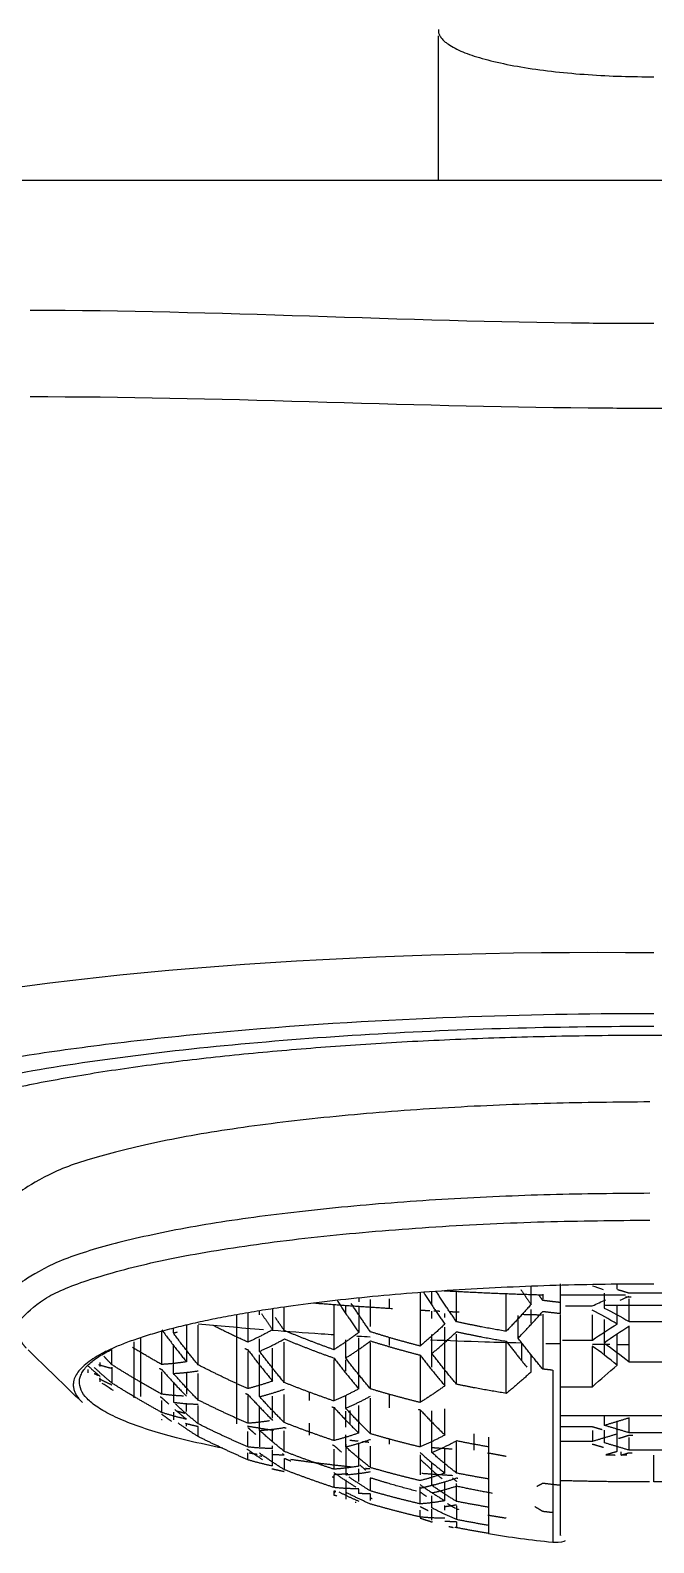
# Model space of a CAD drawing. Header units: millimetres. Extents: x 4812 to 5406, y -1197 to -777.
# Drawn here: x 5121.35 to 5130.03, y -982.5 to -961.43 of the extents above; entities that cross this region are included whole.
import ezdxf

# ---------------------------------------------------------------- set-up
doc = ezdxf.new("R2010")
doc.units = ezdxf.units.MM
doc.header["$LTSCALE"] = 0.1
doc.layers.get('0').update_dxf_attribs({"lineweight": 13})

msp = doc.modelspace()

# ---------------------------------------------------------------- linework, layer by layer
at = {"lineweight": -3}
for points, weights, knots in [([(5127.035, -961.42), (5127.034, -961.424), (5127.034, -961.428), (5127.034, -962.077), (5130.034, -962.077)], [0.994831143152, 0.997392355574, 1, 0.707106781187, 1], [4.670434, 4.670434, 4.670434, 4.712389, 4.712389, 9.424778, 9.424778, 9.424778]), ([(5138.974, -976.172), (5133.364, -974.969), (5125.253, -975.612), (5117.142, -976.256), (5118.715, -977.781)], [1, 0.79022066898, 1, 0.79022066898, 1], [-50.579642, -50.579642, -50.579642, -35.408213, -35.408213, -20.236785, -20.236785, -20.236785]), ([(5121.294, -979.787), (5121.183, -979.668), (5121.181, -979.547), (5121.155, -978.014), (5129.982, -978.005)], [0.943808510843, 0.968505650627, 1, 0.708146694769, 1], [12.383141, 12.383141, 12.383141, 13.881069, 13.881069, 27.762138, 27.762138, 27.762138]), ([(5130.034, -978.895), (5126.258, -978.895), (5123.834, -979.398), (5121.549, -979.872), (5122.02, -980.485)], [1, 0.906020114202, 1, 0.910926048827, 0.990700329596], [0, 0, 0, 7.066803, 7.066803, 13.764705, 13.764705, 13.764705])]:
    msp.add_rational_spline(points, weights, degree=2, knots=knots, dxfattribs=at)
for points, degree in [([(5127.034, -963.506), (5127.034, -962.506), (5127.034, -961.506)], 2), ([(5108.034, -963.515), (5130.034, -963.515), (5152.034, -963.515)], 2), ([(5130.034, -974.282), (5125.847, -974.24), (5121.736, -974.54), (5119.038, -975.139)], 3), ([(5128.325, -979.179), (5128.325, -979.053), (5128.325, -978.927)], 2), ([(5128.734, -979.153), (5128.734, -979.022), (5128.734, -978.892)], 2), ([(5129.334, -978.975), (5129.283, -978.957), (5129.232, -978.94), (5129.181, -978.924)], 3), ([(5129.525, -978.965), (5129.525, -978.931), (5129.525, -978.898)], 2), ([(5125.925, -979.096), (5125.925, -979.12), (5125.925, -979.145)], 2), ([(5126.088, -979.485), (5126.088, -979.297), (5126.088, -979.109)], 2), ([(5126.352, -979.238), (5126.352, -979.171), (5126.352, -979.103)], 2), ([(5126.779, -979.014), (5126.779, -979.386), (5126.779, -979.759)], 2), ([(5126.944, -979.174), (5126.944, -979.088), (5126.944, -979.002)], 2), ([(5127.288, -979.42), (5127.288, -979.211), (5127.288, -979.002)], 2), ([(5127.979, -979.553), (5127.979, -979.293), (5127.979, -979.033)], 2), ([(5128.488, -979.035), (5128.488, -979.069), (5128.488, -979.104)], 2), ([(5128.734, -979.047), (5129.187, -979.047), (5129.64, -979.047)], 2), ([(5129.179, -979.2), (5129.242, -979.17), (5129.306, -979.14), (5129.369, -979.113)], 3), ([(5129.344, -979.024), (5129.344, -979.127), (5129.344, -979.229)], 2), ([(5129.688, -979.022), (5129.608, -978.998), (5129.529, -978.974)], 2), ([(5129.688, -979.071), (5129.646, -979.089), (5129.603, -979.107), (5129.561, -979.126)], 3), ([(5130.379, -979.022), (5130.034, -979.022), (5129.688, -979.022)], 2), ([(5129.69, -979.417), (5129.69, -979.26), (5129.69, -979.102)], 2), ([(5124.223, -979.323), (5124.223, -980.084), (5124.223, -980.845)], 2), ([(5124.379, -979.296), (5124.379, -979.501), (5124.379, -979.705)], 2), ([(5124.544, -979.322), (5124.544, -979.295), (5124.544, -979.268)], 2), ([(5124.725, -979.24), (5124.725, -979.386), (5124.725, -979.532)], 2), ([(5124.888, -979.543), (5124.888, -979.379), (5124.888, -979.216)], 2), ([(5125.579, -979.185), (5125.579, -979.497), (5125.579, -979.81)], 2), ([(5125.744, -979.295), (5125.744, -979.246), (5125.744, -979.197)], 2), ([(5125.925, -979.21), (5125.925, -979.39), (5125.925, -979.571)], 2), ([(5126.944, -979.373), (5126.944, -979.322), (5126.944, -979.271)], 2), ([(5127.125, -979.361), (5127.125, -979.333), (5127.125, -979.305)], 2), ([(5128.144, -979.649), (5128.144, -979.492), (5128.144, -979.335)], 2), ([(5128.325, -979.442), (5128.325, -979.346), (5128.325, -979.249)], 2), ([(5128.488, -979.313), (5128.488, -979.696), (5128.488, -980.08)], 2), ([(5128.734, -979.988), (5128.734, -979.653), (5128.734, -979.318)], 2), ([(5128.803, -979.2), (5128.991, -979.2), (5129.179, -979.2)], 2), ([(5129.525, -979.452), (5129.41, -979.383), (5129.295, -979.319), (5129.179, -979.259)], 3), ([(5129.181, -979.676), (5129.181, -979.5), (5129.181, -979.324)], 2), ([(5129.344, -979.229), (5129.459, -979.287), (5129.575, -979.35), (5129.69, -979.417)], 3), ([(5129.344, -979.388), (5129.344, -979.553), (5129.344, -979.717)], 2), ([(5129.525, -979.452), (5129.525, -979.318), (5129.525, -979.184)], 2), ([(5123.179, -979.555), (5123.179, -979.785), (5123.179, -980.015)], 2), ([(5123.344, -979.577), (5123.344, -979.544), (5123.344, -979.511)], 2), ([(5123.525, -979.466), (5123.525, -979.722), (5123.525, -979.978)], 2), ([(5123.688, -980.021), (5123.688, -979.744), (5123.688, -979.467)], 2), ([(5124.6, -979.533), (5124.264, -979.506), (5123.965, -979.479), (5123.69, -979.452)], 3), ([(5126.944, -979.863), (5126.944, -979.731), (5126.944, -979.598)], 2), ([(5127.125, -980.313), (5127.125, -979.904), (5127.125, -979.495)], 2), ([(5127.288, -980.291), (5127.288, -979.942), (5127.288, -979.592)], 2), ([(5129.181, -979.676), (5129.295, -979.597), (5129.41, -979.522), (5129.525, -979.452)], 3), ([(5129.688, -979.488), (5129.573, -979.56), (5129.458, -979.636), (5129.344, -979.717)], 3), ([(5129.525, -980.026), (5129.525, -979.809), (5129.525, -979.593)], 2), ([(5129.69, -979.417), (5130.035, -979.417), (5130.381, -979.417)], 2), ([(5129.69, -979.978), (5129.69, -979.728), (5129.69, -979.478)], 2), ([(5122.076, -980.547), (5121.824, -980.302), (5121.572, -980.058), (5121.32, -979.814)], 3), ([(5122.488, -980.021), (5122.488, -979.912), (5122.488, -979.803)], 2), ([(5122.792, -979.699), (5122.792, -980.09), (5122.792, -980.481)], 2), ([(5122.891, -980.462), (5122.891, -980.052), (5122.891, -979.641)], 2), ([(5123.344, -980.141), (5123.344, -979.945), (5123.344, -979.749)], 2), ([(5124.544, -979.833), (5124.544, -979.745), (5124.544, -979.658)], 2), ([(5124.725, -980.247), (5124.725, -980.018), (5124.725, -979.789)], 2), ([(5124.888, -980.267), (5124.888, -979.987), (5124.888, -979.706)], 2), ([(5125.744, -979.925), (5125.744, -979.799), (5125.744, -979.673)], 2), ([(5125.925, -980.355), (5125.925, -979.999), (5125.925, -979.643)], 2), ([(5126.088, -980.355), (5126.088, -980.032), (5126.088, -979.71)], 2), ([(5126.352, -979.753), (5126.352, -979.697), (5126.352, -979.641)], 2), ([(5127.981, -980.418), (5127.981, -980.055), (5127.981, -979.692)], 2), ([(5128.193, -979.713), (5128.193, -979.838), (5128.193, -979.962)], 2), ([(5128.729, -979.73), (5128.663, -979.729), (5128.596, -979.728), (5128.529, -979.726)], 3), ([(5128.762, -979.676), (5128.971, -979.676), (5129.181, -979.676)], 2), ([(5129.525, -980.026), (5129.411, -979.932), (5129.295, -979.843), (5129.179, -979.76)], 3), ([(5129.424, -979.739), (5129.344, -979.739), (5129.263, -979.738), (5129.18, -979.737)], 3), ([(5129.181, -980.326), (5129.181, -980.047), (5129.181, -979.769)], 2), ([(5129.344, -979.717), (5129.46, -979.799), (5129.575, -979.886), (5129.69, -979.978)], 3), ([(5129.344, -979.728), (5129.344, -979.805), (5129.344, -979.882)], 2), ([(5129.695, -979.741), (5129.639, -979.741), (5129.582, -979.741), (5129.525, -979.74)], 3), ([(5122.325, -980.042), (5122.325, -980.016), (5122.325, -979.989)], 2), ([(5124.379, -979.835), (5124.379, -980.093), (5124.379, -980.352)], 2), ([(5124.544, -980.464), (5124.544, -980.173), (5124.544, -979.882)], 2), ([(5125.579, -979.945), (5125.579, -980.234), (5125.579, -980.524)], 2), ([(5125.744, -980.11), (5125.744, -980.032), (5125.744, -979.953)], 2), ([(5126.779, -979.885), (5126.779, -980.215), (5126.779, -980.545)], 2), ([(5126.944, -980.055), (5126.944, -979.948), (5126.944, -979.841)], 2), ([(5128.325, -980.121), (5128.325, -979.998), (5128.325, -979.874)], 2), ([(5129.69, -979.978), (5130.035, -979.978), (5130.381, -979.978)], 2), ([(5122.155, -980.13), (5122.155, -980.108), (5122.155, -980.085)], 2), ([(5122.318, -980.203), (5122.318, -980.23), (5122.318, -980.257)], 2), ([(5122.49, -980.277), (5122.49, -980.166), (5122.49, -980.054)], 2), ([(5123.179, -980.116), (5123.179, -980.272), (5123.179, -980.429)], 2), ([(5123.525, -980.126), (5123.525, -980.277), (5123.525, -980.428)], 2), ([(5123.688, -980.511), (5123.688, -980.326), (5123.688, -980.14)], 2), ([(5129.181, -980.326), (5129.295, -980.221), (5129.41, -980.121), (5129.525, -980.026)], 3), ([(5122.462, -980.351), (5122.425, -980.327), (5122.388, -980.303), (5122.352, -980.279)], 3), ([(5122.508, -980.38), (5122.493, -980.37), (5122.477, -980.361), (5122.462, -980.351)], 3), ([(5123.344, -980.267), (5123.344, -980.405), (5123.344, -980.542)], 2), ([(5124.888, -980.825), (5124.888, -980.629), (5124.888, -980.433)], 2), ([(5125.237, -980.517), (5125.237, -980.46), (5125.237, -980.402)], 2), ([(5126.352, -980.62), (5126.352, -980.526), (5126.352, -980.432)], 2), ([(5128.734, -980.326), (5128.958, -980.326), (5129.181, -980.326)], 2), ([(5123.181, -980.684), (5123.181, -980.6), (5123.181, -980.516)], 2), ([(5123.525, -980.672), (5123.525, -980.617), (5123.525, -980.561)], 2), ([(5123.69, -980.843), (5123.69, -980.716), (5123.69, -980.588)], 2), ([(5124.379, -980.448), (5124.379, -980.641), (5124.379, -980.835)], 2), ([(5124.544, -980.934), (5124.544, -980.768), (5124.544, -980.601)], 2), ([(5124.725, -980.762), (5124.725, -980.609), (5124.725, -980.456)], 2), ([(5125.579, -980.612), (5125.579, -980.844), (5125.579, -981.076)], 2), ([(5125.744, -980.625), (5125.744, -980.537), (5125.744, -980.449)], 2), ([(5125.925, -980.971), (5125.925, -980.778), (5125.925, -980.585)], 2), ([(5126.088, -980.98), (5126.088, -980.734), (5126.088, -980.487)], 2), ([(5126.779, -980.651), (5126.779, -980.908), (5126.779, -981.165)], 2), ([(5127.125, -980.999), (5127.125, -980.816), (5127.125, -980.634)], 2), ([(5123.344, -980.682), (5123.344, -980.734), (5123.344, -980.785)], 2), ([(5123.525, -980.873), (5123.525, -980.856), (5123.525, -980.839)], 2), ([(5125.237, -981.002), (5125.237, -980.918), (5125.237, -980.835)], 2), ([(5125.744, -980.887), (5125.744, -980.776), (5125.744, -980.664)], 2), ([(5125.803, -980.657), (5125.803, -980.754), (5125.803, -980.85)], 2), ([(5126.944, -981.243), (5126.944, -980.952), (5126.944, -980.662)], 2), ([(5131.334, -980.732), (5130.034, -980.732), (5128.734, -980.732)], 2), ([(5129.344, -980.732), (5129.344, -980.797), (5129.344, -980.863)], 2), ([(5129.344, -980.863), (5129.516, -980.811), (5129.688, -980.759)], 2), ([(5129.69, -980.967), (5129.517, -980.915), (5129.344, -980.863)], 2), ([(5129.525, -980.985), (5129.525, -980.896), (5129.525, -980.808)], 2), ([(5129.69, -980.967), (5129.69, -980.861), (5129.69, -980.756)], 2), ([(5123.69, -981.021), (5123.69, -980.953), (5123.69, -980.885)], 2), ([(5124.381, -981.165), (5124.381, -981.056), (5124.381, -980.948)], 2), ([(5124.544, -980.939), (5124.544, -981.051), (5124.544, -981.163)], 2), ([(5124.725, -981.094), (5124.725, -981.012), (5124.725, -980.93)], 2), ([(5124.888, -981.227), (5124.888, -981.084), (5124.888, -980.941)], 2), ([(5125.744, -981.164), (5125.744, -981.081), (5125.744, -980.998)], 2), ([(5126.352, -981.124), (5126.352, -981.09), (5126.352, -981.056)], 2), ([(5127.53, -980.982), (5127.53, -981.096), (5127.53, -981.21)], 2), ([(5127.734, -981.027), (5127.734, -981.093), (5127.734, -981.159)], 2), ([(5128.734, -980.881), (5128.957, -980.881), (5129.179, -980.881)], 2), ([(5129.179, -980.881), (5129.249, -980.902), (5129.318, -980.923)], 2), ([(5129.181, -980.937), (5129.181, -981.013), (5129.181, -981.088)], 2), ([(5129.525, -980.985), (5129.353, -981.036), (5129.181, -981.088)], 2), ([(5129.344, -980.93), (5129.344, -981.018), (5129.344, -981.106)], 2), ([(5129.525, -981.228), (5129.525, -981.105), (5129.525, -980.982)], 2), ([(5129.544, -981.046), (5129.616, -981.024), (5129.688, -981.002)], 2), ([(5129.688, -981.002), (5129.717, -981.002), (5129.745, -981.002)], 2), ([(5130.381, -980.967), (5130.035, -980.967), (5129.69, -980.967)], 2), ([(5129.69, -981.21), (5129.69, -981.122), (5129.69, -981.034)], 2), ([(5124.381, -981.344), (5124.381, -981.295), (5124.381, -981.246)], 2), ([(5124.725, -981.187), (5124.725, -981.168), (5124.725, -981.149)], 2), ([(5124.725, -981.43), (5124.725, -981.317), (5124.725, -981.205)], 2), ([(5125.579, -981.197), (5125.579, -981.336), (5125.579, -981.475)], 2), ([(5125.744, -981.126), (5125.744, -981.339), (5125.744, -981.552)], 2), ([(5125.925, -981.433), (5125.925, -981.27), (5125.925, -981.108)], 2), ([(5126.088, -981.452), (5126.088, -981.303), (5126.088, -981.154)], 2), ([(5126.779, -981.276), (5126.779, -981.414), (5126.779, -981.551)], 2), ([(5127.125, -981.529), (5127.125, -981.357), (5127.125, -981.185)], 2), ([(5127.288, -981.529), (5127.288, -981.312), (5127.288, -981.095)], 2), ([(5129.181, -981.088), (5128.958, -981.088), (5128.734, -981.088)], 2), ([(5129.179, -981.124), (5129.258, -981.147), (5129.336, -981.171)], 2), ([(5129.69, -981.21), (5129.517, -981.158), (5129.344, -981.106)], 2), ([(5129.525, -981.228), (5129.447, -981.251), (5129.368, -981.275)], 2), ([(5129.582, -981.278), (5129.582, -981.254), (5129.582, -981.231)], 2), ([(5129.582, -981.278), (5129.633, -981.262), (5129.684, -981.247)], 2), ([(5129.688, -981.245), (5129.711, -981.245), (5129.734, -981.245)], 2), ([(5130.381, -981.21), (5130.035, -981.21), (5129.69, -981.21)], 2), ([(5130.034, -981.653), (5130.034, -981.467), (5130.034, -981.28)], 2), ([(5124.89, -981.482), (5124.89, -981.403), (5124.89, -981.324)], 2), ([(5125.925, -981.647), (5125.925, -981.558), (5125.925, -981.469)], 2), ([(5126.944, -981.7), (5126.944, -981.541), (5126.944, -981.383)], 2), ([(5125.581, -981.73), (5125.581, -981.643), (5125.581, -981.556)], 2), ([(5125.744, -981.623), (5125.744, -981.709), (5125.744, -981.795)], 2), ([(5126.09, -981.778), (5126.09, -981.689), (5126.09, -981.6)], 2), ([(5127.125, -981.914), (5127.125, -981.782), (5127.125, -981.65)], 2), ([(5127.288, -981.923), (5127.288, -981.798), (5127.288, -981.673)], 2), ([(5127.734, -981.592), (5127.734, -981.634), (5127.734, -981.677)], 2), ([(5125.581, -981.838), (5125.581, -981.809), (5125.581, -981.781)], 2), ([(5125.744, -981.797), (5125.744, -981.845), (5125.744, -981.893)], 2), ([(5125.925, -981.813), (5125.925, -981.784), (5125.925, -981.754)], 2), ([(5126.09, -981.913), (5126.09, -981.868), (5126.09, -981.822)], 2), ([(5126.781, -981.958), (5126.781, -981.84), (5126.781, -981.722)], 2), ([(5126.944, -982.014), (5126.944, -981.931), (5126.944, -981.848)], 2), ([(5126.781, -982.141), (5126.781, -982.092), (5126.781, -982.044)], 2), ([(5126.944, -982.186), (5126.944, -982.109), (5126.944, -982.032)], 2), ([(5127.125, -982.046), (5127.125, -982.013), (5127.125, -981.98)], 2), ([(5127.29, -982.177), (5127.29, -982.081), (5127.29, -981.986)], 2), ([(5127.734, -981.98), (5127.734, -982.015), (5127.734, -982.049)], 2), ([(5127.29, -982.29), (5127.29, -982.249), (5127.29, -982.208)], 2), ([(5127.734, -982.259), (5127.734, -982.315), (5127.734, -982.37)], 2), ([(5128.624, -982.495), (5128.327, -982.465), (5128.03, -982.426), (5127.734, -982.377)], 3), ([(5128.8, -982.475), (5128.785, -982.487), (5128.738, -982.496), (5128.634, -982.496)], 3)]:
    msp.add_open_spline(points, degree=degree, dxfattribs=at)
for points, knots in [([(5130.034, -965.515), (5129.734, -965.515), (5129.434, -965.513), (5129.134, -965.511), (5126.538, -965.486), (5123.945, -965.332), (5121.349, -965.333)], [-8.68974, -8.68974, -8.68974, -8.68974, -7.789044, -7.789044, -7.789044, 0, 0, 0, 0]), ([(5121.35, -966.532), (5123.94, -966.529), (5126.531, -966.667), (5129.123, -966.688), (5129.427, -966.691), (5129.731, -966.692), (5130.034, -966.692)], [-8.691893, -8.691893, -8.691893, -8.691893, -0.911647, -0.911647, -0.911647, 0, 0, 0, 0]), ([(5130.034, -966.692), (5130.338, -966.692), (5130.642, -966.691), (5130.946, -966.688), (5133.538, -966.667), (5136.129, -966.529), (5138.719, -966.532)], [-8.695758, -8.695758, -8.695758, -8.695758, -7.78411, -7.78411, -7.78411, -0.003864, -0.003864, -0.003864, -0.003864]), ([(5130.034, -975.129), (5128.544, -975.129), (5126.554, -975.171), (5123.797, -975.404), (5123.227, -975.462), (5122.27, -975.574), (5121.846, -975.631), (5120.726, -975.798), (5120.184, -975.903), (5119.787, -975.987)], [0, 0, 0, 0, 5.912181, 5.912181, 7.390226, 7.390226, 8.868271, 8.868271, 11.824361, 11.824361, 11.824361, 11.824361]), ([(5125.584, -979.604), (5125.53, -979.6), (5125.471, -979.597), (5125.159, -979.576), (5124.933, -979.559), (5124.721, -979.543)], [-4.9143535, -4.9143535, -4.9143535, -4.9143535, -4.7309676, -4.7309676, -4.0790954, -4.0790954, -4.0790954, -4.0790954]), ([(5126.084, -979.634), (5126.03, -979.631), (5125.977, -979.628), (5125.915, -979.624), (5125.906, -979.624), (5125.897, -979.623)], [-5.4956398, -5.4956398, -5.4956398, -5.4956398, -5.3223385, -5.3223385, -5.2911142, -5.2911142, -5.2911142, -5.2911142]), ([(5128.173, -979.718), (5128.011, -979.714), (5127.848, -979.709), (5127.424, -979.696), (5127.172, -979.686), (5126.927, -979.676)], [-7.558515, -7.558515, -7.558515, -7.558515, -7.096451, -7.096451, -6.366778, -6.366778, -6.366778, -6.366778])]:
    msp.add_open_spline(points, degree=3, knots=knots, dxfattribs=at)
for points, weights in [([(5117.784, -977.429), (5117.784, -975.301), (5130.034, -975.301)], [1.00000000007, 0.707106782607, 1]), ([(5129.981, -976.358), (5121.034, -976.367), (5121.034, -977.921)], [1, 0.708754673032, 0.998786576558]), ([(5129.981, -977.631), (5121.013, -977.641), (5121.034, -979.198)], [1, 0.708263180517, 0.999767121536]), ([(5126.394, -979.24), (5125.831, -979.206), (5125.293, -979.162)], [0.985173518152, 0.983659909006, 0.985009209696]), ([(5125.623, -979.122), (5125.772, -979.354), (5125.925, -979.571)], [0.999910660744, 0.999638259794, 1]), ([(5126.088, -979.56), (5125.953, -979.368), (5125.821, -979.166)], [1, 0.999681732573, 0.999854862931]), ([(5126.826, -979.01), (5126.974, -979.238), (5127.125, -979.453)], [0.999903862272, 0.999643096051, 1]), ([(5127.288, -979.42), (5127.143, -979.215), (5127.003, -978.997)], [1, 0.999658587917, 0.999880890351]), ([(5128.489, -979.05), (5127.779, -979.03), (5127.095, -978.991)], [0.999861499252, 0.991205955186, 0.988317273239]), ([(5128.325, -979.179), (5128.154, -979.375), (5127.979, -979.553)], [1, 0.999599328249, 1]), ([(5128.184, -978.972), (5128.254, -979.077), (5128.325, -979.179)], [0.999795703676, 0.999828007365, 1]), ([(5128.488, -979.124), (5128.462, -979.087), (5128.436, -979.049)], [1, 0.999936806146, 0.999892347146]), ([(5128.728, -979.152), (5128.608, -979.139), (5128.488, -979.124)], [0.99999724629, 0.999949093181, 1]), ([(5128.734, -979.304), (5128.734, -979.229), (5128.734, -979.153)], [1, 0.999964407671, 1]), ([(5129.722, -979.077), (5129.681, -979.077), (5129.64, -979.077)], [0.999005541498, 0.998909600811, 0.998832608861]), ([(5124.571, -979.307), (5124.648, -979.421), (5124.725, -979.532)], [0.999790638831, 0.999812208607, 1]), ([(5124.888, -979.543), (5124.825, -979.452), (5124.762, -979.36)], [1, 0.999847595379, 0.999805205369]), ([(5126.915, -979.269), (5126.848, -979.266), (5126.781, -979.262)], [0.987171472693, 0.986837910682, 0.986544111327]), ([(5127.054, -979.276), (5127.013, -979.274), (5126.973, -979.272)], [0.98790185953, 0.987676037152, 0.987464666972]), ([(5127.323, -979.289), (5127.258, -979.286), (5127.193, -979.283)], [0.989552659495, 0.98911444989, 0.988713315696]), ([(5128.144, -979.649), (5128.319, -979.471), (5128.49, -979.276)], [1, 0.999604512353, 1]), ([(5128.47, -979.328), (5128.334, -979.325), (5128.199, -979.321)], [1, 0.998436691522, 0.997029777556]), ([(5128.49, -979.276), (5128.612, -979.291), (5128.734, -979.304)], [1, 0.999949412845, 1]), ([(5129.341, -979.187), (5130.034, -979.195), (5130.728, -979.187)], [1, 0.997665329391, 1]), ([(5123.181, -979.532), (5123.351, -979.764), (5123.525, -979.978)], [1, 0.999584113857, 1]), ([(5123.344, -979.577), (5123.37, -979.57), (5123.397, -979.563)], [1, 0.999934805548, 0.999889623711]), ([(5123.688, -980.021), (5123.513, -979.808), (5123.344, -979.577)], [1, 0.999588444505, 1]), ([(5124.379, -979.705), (5124.135, -979.593), (5123.895, -979.472)], [1, 0.999708917781, 0.999823492752]), ([(5124.725, -979.532), (5124.553, -979.628), (5124.379, -979.705)], [1, 0.999591760991, 1]), ([(5125.579, -979.81), (5125.23, -979.686), (5124.888, -979.543)], [1, 0.99960034246, 1]), ([(5125.925, -979.571), (5125.753, -979.7), (5125.579, -979.81)], [1, 0.999604696879, 1]), ([(5126.779, -979.759), (5126.431, -979.669), (5126.088, -979.56)], [1, 0.999607176833, 1]), ([(5127.125, -979.453), (5126.954, -979.615), (5126.779, -979.759)], [1, 0.999607092392, 1]), ([(5126.944, -979.863), (5127.117, -979.72), (5127.288, -979.559)], [1, 0.999613673626, 1]), ([(5127.979, -979.553), (5127.632, -979.496), (5127.288, -979.42)], [1, 0.999603876626, 1]), ([(5127.288, -979.559), (5127.633, -979.635), (5127.981, -979.692)], [1, 0.999608585824, 1]), ([(5124.034, -981.183), (5120.93, -980.572), (5122.488, -979.803)], [0.855575752763, 0.870689089222, 1.19103076132]), ([(5123.179, -980.015), (5122.974, -979.9), (5122.773, -979.779)], [1, 0.999752388381, 0.999793803468]), ([(5124.339, -979.792), (5124.36, -979.802), (5124.381, -979.811)], [0.999953766577, 0.999975419293, 1]), ([(5124.381, -979.811), (5124.551, -980.038), (5124.725, -980.247)], [1, 0.999610690612, 1]), ([(5124.544, -979.833), (5124.717, -979.756), (5124.89, -979.66)], [1, 0.999599185889, 1]), ([(5124.89, -979.66), (5125.232, -979.803), (5125.581, -979.926)], [1, 0.999605677863, 1]), ([(5125.744, -979.925), (5125.918, -979.816), (5126.09, -979.688)], [1, 0.999611025134, 1]), ([(5126.09, -979.688), (5126.433, -979.796), (5126.781, -979.885)], [1, 0.999613041219, 1]), ([(5127.981, -979.692), (5128.122, -979.877), (5128.266, -980.051)], [1, 0.999742621181, 1]), ([(5128.488, -980.08), (5128.314, -979.873), (5128.144, -979.649)], [1, 0.999624238664, 1]), ([(5122.302, -980.018), (5122.395, -980.046), (5122.488, -980.069)], [0.999785168036, 0.999767334245, 1]), ([(5122.488, -980.021), (5122.43, -979.961), (5122.373, -979.898)], [1, 0.999859883828, 0.999815965702]), ([(5123.179, -980.429), (5122.828, -980.235), (5122.488, -980.021)], [1, 0.99958806286, 1]), ([(5123.525, -979.978), (5123.352, -980.006), (5123.179, -980.015)], [1, 0.999592645191, 1]), ([(5124.379, -980.352), (5124.029, -980.196), (5123.688, -980.021)], [1, 0.999609823334, 1]), ([(5124.888, -980.267), (5124.714, -980.059), (5124.544, -979.833)], [1, 0.999613149831, 1]), ([(5125.581, -979.926), (5125.751, -980.149), (5125.925, -980.355)], [1, 0.999625176589, 1]), ([(5126.088, -980.355), (5125.914, -980.148), (5125.744, -979.925)], [1, 0.999626207321, 1]), ([(5126.781, -979.885), (5126.951, -980.107), (5127.125, -980.313)], [1, 0.999629947972, 1]), ([(5127.288, -980.291), (5127.114, -980.086), (5126.944, -979.863)], [1, 0.999629726649, 1]), ([(5128.734, -982.396), (5128.734, -982.41), (5128.734, -979.988)], [1, 0.955142995827, 1]), ([(5122.147, -980.028), (5122.236, -980.109), (5122.325, -980.185)], [0.999855837768, 0.999811519178, 1]), ([(5122.297, -980.172), (5122.269, -980.159), (5122.24, -980.145)], [0.999961035803, 0.999926884238, 0.999916594862]), ([(5122.49, -980.277), (5122.365, -980.173), (5122.242, -980.058)], [1, 0.999690726588, 0.999822999083]), ([(5122.31, -980.215), (5122.399, -980.26), (5122.488, -980.3)], [0.99979671865, 0.999783111676, 1]), ([(5123.149, -980.069), (5123.165, -980.078), (5123.181, -980.086)], [0.999963505423, 0.999980886186, 1]), ([(5123.181, -980.086), (5123.351, -980.281), (5123.525, -980.457)], [1, 0.999602791325, 1]), ([(5123.344, -980.141), (5123.516, -980.132), (5123.69, -980.104)], [1, 0.999599946328, 1]), ([(5123.688, -980.511), (5123.514, -980.335), (5123.344, -980.141)], [1, 0.999607485532, 1]), ([(5128.325, -980.121), (5128.154, -980.279), (5127.981, -980.418)], [1, 0.999640880899, 1]), ([(5128.624, -980.095), (5128.556, -980.088), (5128.488, -980.08)], [1, 0.999985734099, 1]), ([(5128.634, -982.496), (5128.634, -982.496), (5128.634, -980.096)], [0.963835923969, 0.938671333746, 1]), ([(5122.49, -980.368), (5122.474, -980.358), (5122.457, -980.347)], [1, 0.999960962771, 0.999929731828]), ([(5123.181, -980.684), (5122.829, -980.491), (5122.49, -980.277)], [1, 0.999588946238, 1]), ([(5123.483, -980.456), (5123.33, -980.45), (5123.179, -980.429)], [0.999915681735, 0.999654208604, 1]), ([(5124.349, -980.419), (5124.365, -980.426), (5124.381, -980.433)], [0.999966550761, 0.999982482955, 1]), ([(5124.725, -980.247), (5124.552, -980.308), (5124.379, -980.352)], [1, 0.999620154217, 1]), ([(5124.381, -980.433), (5124.551, -980.622), (5124.725, -980.794)], [1, 0.999631627002, 1]), ([(5124.544, -980.464), (5124.717, -980.421), (5124.89, -980.359)], [1, 0.999625920359, 1]), ([(5125.579, -980.524), (5125.23, -980.405), (5124.888, -980.267)], [1, 0.999630187103, 1]), ([(5125.925, -980.355), (5125.753, -980.449), (5125.579, -980.524)], [1, 0.999635793805, 1]), ([(5126.779, -980.545), (5126.431, -980.459), (5126.088, -980.355)], [1, 0.999640345396, 1]), ([(5127.125, -980.313), (5126.953, -980.438), (5126.779, -980.545)], [1, 0.999642092213, 1]), ([(5127.981, -980.418), (5127.633, -980.364), (5127.288, -980.291)], [1, 0.999638976711, 1]), ([(5123.159, -980.465), (5123.169, -980.47), (5123.179, -980.476)], [0.999977336423, 0.99998833737, 1]), ([(5123.179, -980.476), (5123.229, -980.523), (5123.28, -980.568)], [1, 0.999885103139, 0.999837745689]), ([(5123.344, -980.542), (5123.515, -980.565), (5123.688, -980.569)], [1, 0.999613250187, 1]), ([(5123.364, -980.643), (5123.445, -980.712), (5123.525, -980.778)], [0.99980562884, 0.999819131528, 1]), ([(5123.69, -980.843), (5123.531, -980.714), (5123.375, -980.571)], [1, 0.999649239759, 0.999936594562]), ([(5124.379, -980.835), (5124.029, -980.682), (5123.688, -980.511)], [1, 0.999624949871, 1]), ([(5124.888, -980.825), (5124.714, -980.653), (5124.544, -980.464)], [1, 0.999634473042, 1]), ([(5125.551, -980.605), (5125.566, -980.61), (5125.581, -980.615)], [0.999970351271, 0.999984522014, 1]), ([(5125.581, -980.615), (5125.751, -980.802), (5125.925, -980.971)], [1, 0.99964873356, 1]), ([(5125.744, -980.625), (5125.917, -980.55), (5126.09, -980.457)], [1, 0.999640553621, 1]), ([(5126.088, -980.98), (5125.914, -980.811), (5125.744, -980.625)], [1, 0.99965022819, 1]), ([(5126.756, -980.64), (5126.768, -980.643), (5126.781, -980.646)], [0.999975144479, 0.999987105091, 1]), ([(5126.781, -980.646), (5126.951, -980.831), (5127.125, -980.999)], [1, 0.999656849896, 1]), ([(5123.179, -980.707), (5123.249, -980.759), (5123.319, -980.808)], [1, 0.999839833675, 0.999809951615]), ([(5123.179, -980.78), (5123.182, -980.781), (5123.185, -980.783)], [1, 0.999992978984, 0.999986199992]), ([(5123.525, -980.778), (5123.352, -980.741), (5123.181, -980.684)], [1, 0.999610091621, 1]), ([(5123.384, -980.663), (5123.443, -980.678), (5123.504, -980.693)], [1, 0.999911493207, 1]), ([(5123.69, -981.021), (5123.548, -980.932), (5123.408, -980.831)], [1, 0.999684327877, 0.999882712344]), ([(5123.51, -980.835), (5123.599, -980.859), (5123.688, -980.878)], [0.999807845926, 0.999801752593, 1]), ([(5124.381, -981.165), (5124.031, -981.013), (5123.69, -980.843)], [1, 0.999630220396, 1]), ([(5124.683, -980.801), (5124.531, -980.825), (5124.379, -980.835)], [0.999921711158, 0.99968098411, 1]), ([(5125.579, -981.076), (5125.23, -980.959), (5124.888, -980.825)], [1, 0.999647922741, 1]), ([(5124.381, -981.344), (5124.031, -981.191), (5123.69, -981.021)], [1, 0.999626343299, 1]), ([(5124.373, -980.872), (5124.549, -980.903), (5124.737, -980.932)], [0.999500842123, 0.999129172027, 0.999734598693]), ([(5124.379, -980.892), (5124.436, -980.944), (5124.493, -980.993)], [1, 0.999881837424, 0.999841515641]), ([(5124.544, -980.934), (5124.716, -980.923), (5124.89, -980.894)], [1, 0.999641035724, 1]), ([(5124.888, -981.227), (5124.715, -981.09), (5124.544, -980.934)], [1, 0.999645471352, 1]), ([(5124.89, -980.894), (5124.9, -980.898), (5124.911, -980.902)], [1, 0.999989417003, 0.999979473514]), ([(5125.925, -980.971), (5125.752, -981.032), (5125.579, -981.076)], [1, 0.99965468963, 1]), ([(5125.744, -981.164), (5125.917, -981.12), (5126.09, -981.059)], [1, 0.999658412528, 1]), ([(5125.803, -981.07), (5125.859, -981.076), (5125.916, -981.082)], [1, 0.999837672288, 0.99974296259]), ([(5126.779, -981.165), (5126.431, -981.082), (5126.088, -980.98)], [1, 0.999660960374, 1]), ([(5127.125, -980.999), (5126.953, -981.091), (5126.779, -981.165)], [1, 0.999664108429, 1]), ([(5126.944, -981.243), (5127.117, -981.169), (5127.29, -981.077)], [1, 0.999667165035, 1]), ([(5127.29, -981.077), (5127.511, -981.122), (5127.734, -981.159)], [1, 0.99986235407, 1]), ([(5124.368, -981.195), (5124.373, -981.197), (5124.379, -981.2)], [0.999988314165, 0.999994061733, 1]), ([(5124.379, -981.2), (5124.482, -981.274), (5124.586, -981.342)], [1, 0.999786006682, 0.99982860439]), ([(5124.725, -981.187), (5124.552, -981.185), (5124.381, -981.165)], [1, 0.999643982846, 1]), ([(5124.511, -981.269), (5124.453, -981.26), (5124.397, -981.25)], [0.854981822483, 0.854867769392, 0.854837963319]), ([(5124.89, -981.482), (5124.716, -981.376), (5124.544, -981.252)], [1, 0.999646969991, 1]), ([(5124.72, -981.268), (5124.804, -981.273), (5124.888, -981.274)], [0.999824062957, 0.999828950867, 1]), ([(5124.862, -981.258), (5124.875, -981.269), (5124.888, -981.28)], [0.999942143716, 0.999968760718, 1]), ([(5125.579, -981.475), (5125.23, -981.36), (5124.888, -981.227)], [1, 0.999656450795, 1]), ([(5125.559, -981.136), (5125.57, -981.14), (5125.581, -981.144)], [0.999978501459, 0.999988898901, 1]), ([(5125.581, -981.144), (5125.632, -981.19), (5125.683, -981.234)], [1, 0.999898954607, 0.999858350048]), ([(5126.088, -981.452), (5125.915, -981.316), (5125.744, -981.164)], [1, 0.99966406963, 1]), ([(5125.979, -981.088), (5126.022, -981.092), (5126.066, -981.097)], [0.999658197678, 0.999614644065, 0.999610699534]), ([(5126.781, -981.243), (5126.952, -981.395), (5127.125, -981.529)], [1, 0.999673213524, 1]), ([(5126.938, -981.172), (5127.082, -981.182), (5127.228, -981.192)], [1, 0.999809057671, 1]), ([(5127.288, -981.529), (5127.115, -981.394), (5126.944, -981.243)], [1, 0.999674065822, 1]), ([(5127.981, -981.297), (5127.849, -981.274), (5127.717, -981.248)], [1, 0.999889582709, 0.999908147398]), ([(5127.734, -981.159), (5127.734, -981.41), (5127.734, -981.61)], [1, 0.999025066478, 1]), ([(5129.368, -981.275), (5129.432, -981.276), (5129.495, -981.277)], [1, 0.999946921491, 0.999957047561]), ([(5129.66, -981.278), (5129.621, -981.278), (5129.582, -981.278)], [0.999885238143, 0.999930615245, 1]), ([(5124.725, -981.43), (5124.552, -981.396), (5124.381, -981.344)], [1, 0.999642180162, 1]), ([(5124.574, -981.296), (5124.559, -981.294), (5124.544, -981.291)], [0.999935198883, 0.999964445566, 1]), ([(5124.716, -981.468), (5124.802, -981.489), (5124.888, -981.506)], [0.99982273758, 0.999823316607, 1]), ([(5124.978, -981.363), (5124.934, -981.345), (5124.89, -981.327)], [0.99991179703, 0.999949407329, 1]), ([(5125.581, -981.73), (5125.232, -981.615), (5124.89, -981.482)], [1, 0.999657048854, 1]), ([(5125.837, -981.447), (5125.389, -981.399), (5124.981, -981.341)], [0.866914169821, 0.860181236157, 0.857198887996]), ([(5125.925, -981.433), (5125.752, -981.463), (5125.579, -981.475)], [1, 0.999664480883, 1]), ([(5125.941, -981.415), (5125.981, -981.451), (5126.022, -981.486)], [0.99979861161, 0.999813381162, 0.99987411017]), ([(5126.082, -981.472), (5126.05, -981.469), (5126.018, -981.466)], [0.870867250638, 0.870315083024, 0.869781923655]), ([(5126.779, -981.634), (5126.431, -981.552), (5126.088, -981.452)], [1, 0.999672438638, 1]), ([(5127.085, -981.608), (5126.931, -981.48), (5126.781, -981.334)], [0.999915858639, 0.999635098726, 1]), ([(5125.581, -981.592), (5125.569, -981.588), (5125.557, -981.584)], [1, 0.999986548804, 0.999974015309]), ([(5125.579, -981.521), (5125.732, -981.629), (5125.886, -981.723)], [1, 0.999704753288, 0.999932396261]), ([(5125.579, -981.547), (5125.677, -981.544), (5125.775, -981.535)], [1, 0.999777318828, 0.999805518065]), ([(5125.744, -981.552), (5125.915, -981.539), (5126.088, -981.509)], [1, 0.999668290012, 1]), ([(5126.09, -981.778), (5125.941, -981.688), (5125.792, -981.586)], [1, 0.999715819211, 0.999919615205]), ([(5126.729, -981.781), (5126.407, -981.697), (5126.09, -981.597)], [0.999946869818, 0.99964173384, 1]), ([(5127.125, -981.529), (5126.952, -981.59), (5126.779, -981.634)], [1, 0.999676850849, 1]), ([(5126.779, -981.739), (5126.877, -981.717), (5126.974, -981.689)], [1, 0.999779626023, 0.999806458711]), ([(5126.779, -981.69), (5126.951, -981.81), (5127.125, -981.914)], [1, 0.999680728607, 1]), ([(5127.234, -981.565), (5127.017, -981.551), (5126.805, -981.535)], [0.895856832651, 0.890206671399, 0.885334593932]), ([(5126.944, -981.7), (5127.117, -981.656), (5127.29, -981.596)], [1, 0.999679188045, 1]), ([(5127.288, -981.923), (5127.115, -981.82), (5126.944, -981.7)], [1, 0.999682834269, 1]), ([(5127.231, -981.597), (5127.26, -981.62), (5127.288, -981.644)], [0.999887211921, 0.999932631424, 1]), ([(5127.734, -981.61), (5127.511, -981.573), (5127.288, -981.529)], [1, 0.999861509353, 1]), ([(5127.29, -981.596), (5127.297, -981.597), (5127.304, -981.599)], [1, 0.999995759433, 0.999991791148]), ([(5127.734, -981.677), (5127.734, -981.865), (5127.734, -982.004)], [1, 0.999059835697, 1]), ([(5128.49, -981.672), (5128.449, -981.694), (5128.408, -981.715)], [1, 0.999905101593, 0.999855745482]), ([(5128.734, -981.7), (5128.612, -981.687), (5128.49, -981.672)], [1, 0.999949412845, 1]), ([(5129.977, -981.653), (5129.352, -981.652), (5128.736, -981.635)], [1, 0.96884092371, 0.944369666998]), ([(5131.347, -981.635), (5130.695, -981.653), (5130.034, -981.653)], [0.941329716926, 0.96693127811, 1]), ([(5125.579, -981.775), (5125.594, -981.778), (5125.608, -981.78)], [1, 0.999969371046, 0.99994389375]), ([(5125.925, -981.748), (5125.752, -981.748), (5125.581, -981.73)], [1, 0.999667433297, 1]), ([(5125.597, -981.803), (5125.589, -981.799), (5125.581, -981.795)], [0.999968862315, 0.999983672198, 1]), ([(5125.621, -981.849), (5125.601, -981.844), (5125.581, -981.838)], [0.999929821365, 0.999960229021, 1]), ([(5125.647, -981.789), (5125.786, -981.86), (5125.925, -981.919)], [0.999893743263, 0.999730664429, 1]), ([(5126.09, -981.96), (5125.916, -981.886), (5125.744, -981.795)], [1, 0.999667467239, 1]), ([(5125.922, -981.809), (5126.005, -981.813), (5126.088, -981.813)], [0.999835169171, 0.999841422299, 1]), ([(5126.781, -981.958), (5126.433, -981.877), (5126.09, -981.778)], [1, 0.999676451003, 1]), ([(5126.112, -981.886), (5126.101, -981.883), (5126.09, -981.88)], [0.999977807998, 0.99998853469, 1]), ([(5126.871, -981.856), (5126.826, -981.826), (5126.781, -981.794)], [0.999856237301, 0.999902351252, 1]), ([(5127.125, -981.914), (5126.953, -981.945), (5126.781, -981.958)], [1, 0.999682964965, 1]), ([(5127.288, -981.712), (5127.117, -981.77), (5126.944, -981.808)], [1, 0.999613673626, 1]), ([(5127.788, -981.811), (5127.537, -981.766), (5127.288, -981.712)], [0.99984303692, 0.999717215492, 1]), ([(5125.888, -981.94), (5125.883, -981.939), (5125.877, -981.937)], [0.999987066934, 0.99999317192, 1]), ([(5126.781, -982.141), (5126.433, -982.059), (5126.09, -981.96)], [1, 0.999673486997, 1]), ([(5126.779, -981.993), (5126.835, -982.023), (5126.891, -982.05)], [1, 0.999896697247, 0.999860543713]), ([(5127.29, -982.177), (5127.116, -982.104), (5126.944, -982.014)], [1, 0.999683939849, 1]), ([(5127.136, -981.993), (5127.212, -981.983), (5127.288, -981.969)], [0.999844564626, 0.999860992565, 1]), ([(5127.163, -981.954), (5127.218, -981.988), (5127.274, -982.02)], [0.999829336061, 0.999862280775, 0.999970218507]), ([(5127.734, -982.004), (5127.511, -981.967), (5127.288, -981.923)], [1, 0.999869217127, 1]), ([(5127.288, -982.029), (5127.301, -982.031), (5127.314, -982.034)], [1, 0.99998646658, 0.999973947795]), ([(5127.723, -982.113), (5127.852, -982.135), (5127.981, -982.155)], [0.999831569189, 0.999866186654, 1]), ([(5127.734, -982.049), (5127.734, -982.179), (5127.734, -982.257)], [1, 0.999060093508, 1]), ([(5128.378, -981.994), (5128.433, -982.028), (5128.488, -982.06)], [0.999837694296, 0.999881437738, 1]), ([(5128.488, -982.06), (5128.556, -982.068), (5128.624, -982.076)], [1, 0.999985734099, 1]), ([(5126.779, -982.155), (5126.866, -982.185), (5126.952, -982.211)], [1, 0.999838586269, 0.999838425585]), ([(5127.125, -982.157), (5126.952, -982.158), (5126.781, -982.141)], [1, 0.999681540392, 1]), ([(5127.123, -982.199), (5127.206, -982.202), (5127.288, -982.202)], [0.999841759075, 0.99984878096, 1]), ([(5127.181, -982.273), (5127.21, -982.279), (5127.24, -982.285)], [1, 0.999982648678, 0.999984413902]), ([(5127.29, -982.29), (5127.279, -982.287), (5127.267, -982.284)], [1, 0.999979012287, 0.999960770632]), ([(5127.734, -982.257), (5127.512, -982.221), (5127.29, -982.177)], [1, 0.999865989989, 1]), ([(5127.734, -982.37), (5127.512, -982.334), (5127.29, -982.29)], [1, 0.999867913277, 1])]:
    msp.add_rational_spline(points, weights, degree=2, dxfattribs=at)

doc.saveas('drawing.dxf')
